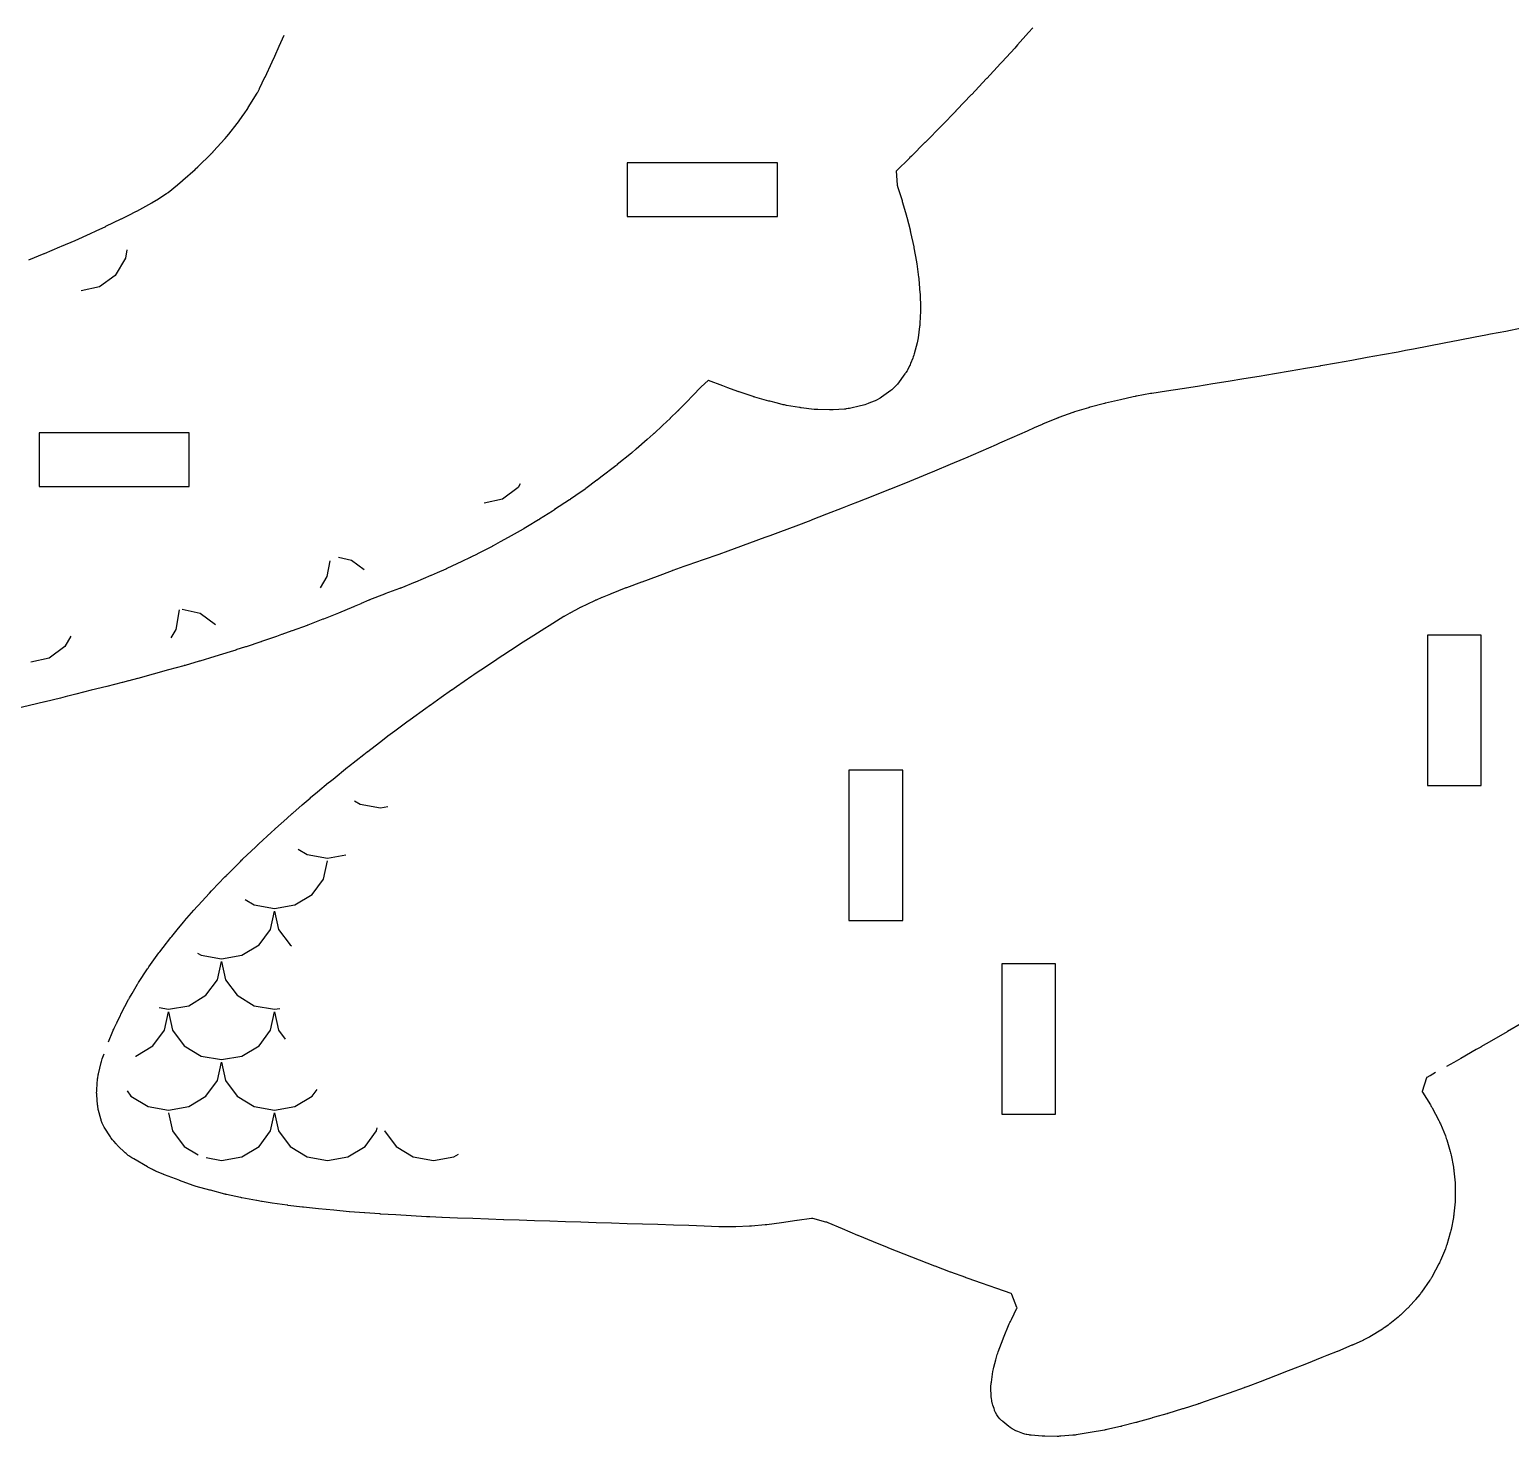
# Model space of a CAD drawing. Header units: millimetres. Extents: x 3 to 296, y -10 to 290.
# Drawn here: x 75.6 to 152.4, y 8.3 to 81.3 of the extents above; entities that cross this region are included whole.
import ezdxf

# ---------------------------------------------------------------- set-up
doc = ezdxf.new("R2010")
doc.units = ezdxf.units.MM
doc.layers.add('CUT', color=1, linetype='CONTINUOUS')
doc.layers.add('SCORE', color=7, linetype='CONTINUOUS')

msp = doc.modelspace()

# ---------------------------------------------------------------- linework, layer by layer
at = {"layer": 'CUT', "color": 1}
for points in [[(127.6502, 81.4016), (127.4237, 81.1494), (126.8556, 80.5175), (126.8492, 80.5104), (126.702, 80.349), (126.0552, 79.6407), (126.0484, 79.6333), (125.9701, 79.5487), (125.2549, 78.7777), (125.2482, 78.7706), (125.2275, 78.7486), (124.4735, 77.9475), (124.4537, 77.9264), (124.4466, 77.9189), (123.7089, 77.1466), (123.6538, 77.0888), (123.6454, 77.08), (122.9329, 76.3457), (122.8609, 76.2711), (122.8561, 76.2662), (122.8513, 76.2613), (122.8464, 76.2563), (122.1454, 75.5453), (122.0608, 75.4591), (122.0557, 75.454), (122.0507, 75.4489), (122.0456, 75.4438), (121.3452, 74.7453), (121.2527, 74.6527), (121.2441, 74.6442), (120.5683, 73.9802), (120.5592, 73.9708), (120.5599, 73.9578), (120.613, 73.2622), (120.6151, 73.242), (120.6255, 73.1879), (120.6311, 73.1684), (120.8585, 72.444), (120.8631, 72.4291), (120.8676, 72.4141), (120.872, 72.3991), (121.0867, 71.6545), (121.0933, 71.6311), (121.0996, 71.6076), (121.1057, 71.5841), (121.2732, 70.9125), (121.2892, 70.8485), (121.2943, 70.8275), (121.2992, 70.8064), (121.304, 70.7853), (121.4642, 70.0458), (121.4685, 70.025), (121.4726, 70.0043), (121.4766, 69.9835), (121.6096, 69.2592), (121.6151, 69.2275), (121.6201, 69.1958), (121.6248, 69.164), (121.7196, 68.4583), (121.7237, 68.4248), (121.7273, 68.3913), (121.7306, 68.3577), (121.7897, 67.6476), (121.7918, 67.6189), (121.7936, 67.5902), (121.7951, 67.5615), (121.822, 66.8914), (121.823, 66.8302), (121.8227, 66.769), (121.821, 66.7078), (121.7884, 66.0743), (121.7845, 66.0203), (121.7795, 65.9663), (121.7735, 65.9125), (121.6934, 65.3115), (121.6796, 65.2279), (121.6631, 65.1449), (121.644, 65.0624), (121.4936, 64.4951), (121.4702, 64.4167), (121.4445, 64.3391), (121.4164, 64.2623), (121.3031, 63.98), (121.2786, 63.9228), (121.2527, 63.8662), (121.2256, 63.8101), (121.1621, 63.6866), (121.1354, 63.6372), (121.1208, 63.6115), (121.0613, 63.5163), (121.0446, 63.4919), (121.0119, 63.4462), (120.6201, 62.9229), (120.5775, 62.869), (120.5544, 62.8412), (120.4599, 62.7388), (120.3554, 62.6467), (120.3271, 62.6242), (120.2722, 62.5829), (119.7901, 62.2388), (119.7285, 62.1974), (119.6955, 62.1765), (119.5658, 62.1042), (119.5307, 62.0871), (119.463, 62.0564), (119.2247, 61.9563), (119.1824, 61.9394), (119.1399, 61.9232), (119.0971, 61.9078), (118.9243, 61.8487), (118.8545, 61.8269), (118.7841, 61.8071), (118.7132, 61.7891), (118.1368, 61.6601), (118.0868, 61.6499), (118.0604, 61.6451), (117.9595, 61.6304), (117.9328, 61.6276), (117.882, 61.6232), (117.2966, 61.5835), (117.2332, 61.5807), (117.1698, 61.5794), (117.1063, 61.5796), (116.4868, 61.5965), (116.4254, 61.5996), (116.3641, 61.6041), (116.3029, 61.61), (115.6353, 61.6899), (115.6047, 61.6939), (115.5742, 61.6983), (115.5438, 61.703), (114.8683, 61.8156), (114.8127, 61.8261), (114.7574, 61.8377), (114.7023, 61.8505), (114.3978, 61.9282), (114.0074, 62.0266), (113.9896, 62.0312), (113.9718, 62.036), (113.9541, 62.0408), (113.2198, 62.2475), (113.1921, 62.2556), (113.1645, 62.2641), (113.1369, 62.2728), (112.4136, 62.5106), (112.3881, 62.5192), (112.3626, 62.5282), (112.3373, 62.5374), (111.819, 62.7312), (111.5739, 62.822), (110.8195, 63.1013), (110.8159, 63.1025), (110.813, 63.1001), (110.4424, 62.7749), (110.4209, 62.7551), (110.3999, 62.7349), (110.3794, 62.7141), (110.0655, 62.3806), (110.0579, 62.3726), (110.0503, 62.3646), (110.0426, 62.3567), (109.6448, 61.9477), (109.6421, 61.9449), (109.2749, 61.5696), (109.26, 61.5547), (109.2451, 61.5398), (109.2299, 61.525), (108.8346, 61.1458), (108.8268, 61.1383), (108.4513, 60.7839), (108.4439, 60.7769), (107.9967, 60.3612), (107.9846, 60.3501), (107.9725, 60.3391), (107.9602, 60.3281), (107.6495, 60.0532), (107.6422, 60.0468), (107.0727, 59.5502), (107.0674, 59.5456), (107.062, 59.5409), (107.0566, 59.5363), (106.8649, 59.3727), (106.8536, 59.3632), (106.8423, 59.3537), (106.8309, 59.3443), (106.0925, 58.7419), (106.0898, 58.7397), (106.0692, 58.7229), (106.0539, 58.7107), (106.0386, 58.6986), (106.0231, 58.6866), (105.2454, 58.0923), (105.2384, 58.087), (105.0435, 57.9401), (105.0391, 57.9368), (104.4679, 57.5098), (104.4519, 57.498), (104.4358, 57.4864), (104.4196, 57.4749), (103.9407, 57.1386), (103.938, 57.1367), (103.6675, 56.9478), (103.6504, 56.936), (103.6333, 56.9245), (103.616, 56.913), (102.8409, 56.4066), (102.8339, 56.402), (102.7328, 56.3369), (102.7303, 56.3353), (102.0655, 55.909), (102.0481, 55.898), (102.0306, 55.8872), (102.013, 55.8765), (101.4437, 55.5356), (101.4412, 55.5341), (101.2597, 55.426), (101.2449, 55.4173), (101.23, 55.4087), (101.215, 55.4002), (100.4367, 54.9633), (100.433, 54.9612), (100.026, 54.7345), (100.0231, 54.7329), (99.6637, 54.5338), (99.6447, 54.5234), (99.6256, 54.5132), (99.6064, 54.5032), (98.843, 54.1121), (98.8369, 54.109), (98.8308, 54.1059), (98.8247, 54.1028), (98.4977, 53.9394), (98.4886, 53.9349), (98.4795, 53.9305), (98.4704, 53.9261), (98.0323, 53.7155), (98.0243, 53.7117), (97.2592, 53.3502), (97.2403, 53.3414), (97.2214, 53.3328), (97.2023, 53.3244), (96.7583, 53.1312), (96.7557, 53.1301), (96.4389, 52.9931), (96.4326, 52.9904), (96.4263, 52.9877), (96.4199, 52.985), (95.6289, 52.6525), (95.6182, 52.6481), (94.8622, 52.3381), (94.8393, 52.3289), (94.8163, 52.32), (94.7933, 52.3113), (94.0361, 52.0329), (94.0298, 52.0305), (94.0235, 52.0281), (94.0173, 52.0257), (93.2448, 51.7223), (93.2341, 51.718), (93.2235, 51.7135), (93.2129, 51.709), (92.806, 51.5312), (92.8008, 51.529), (92.4497, 51.3773), (92.4358, 51.3714), (92.422, 51.3656), (92.408, 51.3599), (91.6282, 51.0437), (91.6261, 51.0429), (90.8617, 50.7345), (90.8548, 50.7317), (90.8481, 50.729), (90.8409, 50.7262), (90.8271, 50.7208), (90.8241, 50.7196), (90.0441, 50.4173), (90.0323, 50.4128), (90.0205, 50.4083), (90.0087, 50.4039), (89.2373, 50.1215), (89.2293, 50.1186), (89.2214, 50.1158), (89.2133, 50.1129), (88.691, 49.9292), (88.6829, 49.9264), (88.4172, 49.8349), (87.6397, 49.5617), (87.6294, 49.5582), (87.6191, 49.5546), (87.6088, 49.5512), (86.8399, 49.295), (86.8287, 49.2913), (86.8174, 49.2877), (86.8062, 49.2841), (86.3097, 49.1284), (86.3047, 49.1269), (86.0221, 49.0395), (86.0194, 49.0386), (85.2204, 48.7934), (84.4346, 48.551), (84.4259, 48.5484), (84.4173, 48.5457), (84.4085, 48.5432), (83.6758, 48.328), (83.671, 48.3266), (83.6357, 48.3164), (83.6254, 48.3135), (83.6151, 48.3106), (83.6048, 48.3077), (82.8157, 48.0929), (82.0173, 47.8726), (81.231, 47.6539), (81.2235, 47.6518), (81.2159, 47.6497), (81.2083, 47.6477), (80.7558, 47.5275), (80.751, 47.5262), (80.4296, 47.4421), (80.4222, 47.4402), (80.4149, 47.4384), (80.4075, 47.4365), (79.6173, 47.2393), (78.8088, 47.0382), (78.0186, 46.8352), (78.012, 46.8336), (77.5893, 46.7273), (77.5844, 46.726), (77.2178, 46.6354), (77.2086, 46.6331), (76.4174, 46.4433), (76.4113, 46.4418), (75.6165, 46.255), (74.8186, 46.067)], [(75.5739, 69.3713), (76.3704, 69.6928), (76.3789, 69.6963), (77.1794, 70.0336), (77.2609, 70.0689), (77.2654, 70.0708), (77.9691, 70.3725), (77.9766, 70.3758), (78.7679, 70.7276), (78.7771, 70.7318), (79.0733, 70.8694), (79.5669, 71.1003), (79.5744, 71.1039), (80.366, 71.4874), (80.3734, 71.4911), (80.7327, 71.6713), (81.1549, 71.8869), (81.1616, 71.8904), (81.1684, 71.894), (81.1751, 71.8976), (81.9479, 72.3168), (81.9579, 72.3224), (81.9679, 72.328), (81.9778, 72.3338), (82.18, 72.4535), (82.1914, 72.4604), (82.2028, 72.4675), (82.2141, 72.4747), (82.7128, 72.8001), (82.7408, 72.8194), (82.7681, 72.8395), (82.7949, 72.8604), (83.2807, 73.2607), (83.5401, 73.4758), (83.5474, 73.482), (83.5548, 73.4883), (83.562, 73.4946), (84.1957, 74.055), (84.2036, 74.0621), (84.3366, 74.1839), (84.3444, 74.1912), (84.3521, 74.1985), (84.3598, 74.2059), (85.011, 74.8452), (85.0162, 74.8503), (85.0214, 74.8556), (85.0266, 74.8608), (85.1349, 74.9724), (85.1418, 74.9796), (85.1486, 74.9869), (85.1554, 74.9942), (85.7394, 75.6364), (85.7472, 75.6451), (85.7549, 75.654), (85.7626, 75.6629), (85.9314, 75.8634), (85.9382, 75.8717), (85.945, 75.8801), (85.9517, 75.8885), (86.3752, 76.4292), (86.3834, 76.4398), (86.3914, 76.4505), (86.3993, 76.4613), (86.731, 76.9252), (86.7359, 76.9321), (86.7407, 76.939), (86.7455, 76.946), (86.932, 77.2227), (86.9399, 77.2346), (86.9476, 77.2467), (86.9552, 77.2588), (87.4115, 78.0089), (87.4224, 78.0276), (87.433, 78.0465), (87.4433, 78.0656), (87.5285, 78.231), (87.5315, 78.2368), (87.5344, 78.2426), (87.5372, 78.2483), (87.822, 78.8311), (87.8272, 78.8419), (88.1975, 79.6384), (88.3318, 79.9317), (88.3325, 79.9333), (88.5651, 80.4395), (88.822, 81.0094)], [(79.7028, 28.7966), (79.9287, 29.3535), (79.9508, 29.4047), (79.9739, 29.4555), (79.9981, 29.5058), (80.1247, 29.7558), (80.1298, 29.7661), (80.1348, 29.7764), (80.1396, 29.7867), (80.3226, 30.184), (80.3381, 30.2166), (80.3541, 30.249), (80.3705, 30.2812), (80.7449, 30.9906), (80.7615, 31.0211), (80.7785, 31.0514), (80.796, 31.0815), (80.9304, 31.307), (81.2178, 31.7976), (81.2345, 31.8253), (81.2516, 31.8529), (81.269, 31.8803), (81.7334, 32.5916), (81.7392, 32.6006), (81.7574, 32.6279), (81.7773, 32.6571), (81.7976, 32.6859), (82.3223, 33.4131), (82.3379, 33.4343), (82.3537, 33.4553), (82.3697, 33.4761), (82.5355, 33.6879), (82.9459, 34.219), (82.9604, 34.2375), (82.9751, 34.2558), (82.99, 34.2741), (83.3371, 34.692), (83.6088, 35.0233), (83.6227, 35.04), (83.6367, 35.0566), (83.651, 35.0731), (84.1386, 35.6298), (84.3096, 35.8272), (84.3228, 35.8423), (84.3362, 35.8573), (84.3498, 35.8722), (84.9401, 36.5139), (85.0466, 36.6308), (85.0591, 36.6443), (85.0719, 36.6579), (85.0847, 36.6715), (85.7423, 37.3545), (85.8182, 37.4339), (85.8301, 37.4462), (85.8422, 37.4586), (85.8544, 37.4708), (86.5433, 38.1557), (86.6242, 38.2367), (86.6355, 38.2479), (86.647, 38.2591), (86.6585, 38.2703), (87.3445, 38.9256), (87.4625, 39.0392), (87.4732, 39.0494), (87.4841, 39.0596), (87.495, 39.0697), (88.1458, 39.669), (88.3319, 39.8415), (88.342, 39.8508), (88.3522, 39.8601), (88.3625, 39.8693), (88.9472, 40.3894), (89.2313, 40.6436), (89.2408, 40.6521), (89.2505, 40.6605), (89.2601, 40.6689), (89.7486, 41.0895), (90.1602, 41.4455), (90.1692, 41.4532), (90.1782, 41.4609), (90.1873, 41.4686), (90.5508, 41.7719), (91.1191, 42.2473), (91.1276, 42.2543), (91.1361, 42.2614), (91.1447, 42.2683), (91.351, 42.4352), (92.107, 43.0489), (92.115, 43.0553), (92.123, 43.0617), (92.1311, 43.0681), (92.1524, 43.0849), (92.1537, 43.0859), (92.9525, 43.7126), (93.1271, 43.85), (93.135, 43.8562), (93.143, 43.8623), (93.1509, 43.8684), (93.7532, 44.3276), (94.1767, 44.6514), (94.1841, 44.657), (94.1916, 44.6627), (94.199, 44.6682), (94.5552, 44.9327), (95.2552, 45.4528), (95.2622, 45.4579), (95.2692, 45.463), (95.2762, 45.4681), (95.3557, 45.5256), (96.155, 46.1039), (96.3616, 46.2537), (96.3684, 46.2585), (96.3751, 46.2634), (96.3819, 46.2682), (96.9561, 46.6737), (97.4951, 47.0548), (97.5014, 47.0592), (97.5078, 47.0637), (97.5142, 47.0681), (97.7573, 47.2358), (98.5567, 47.7873), (98.6562, 47.8559), (98.6621, 47.8599), (98.6681, 47.864), (98.674, 47.868), (99.3575, 48.3281), (99.8439, 48.6552), (99.8549, 48.6624), (100.1558, 48.8605), (100.159, 48.8626), (100.9558, 49.3838), (100.9591, 49.386), (101.067, 49.4561), (101.0779, 49.4631), (101.7589, 49.8965), (102.3268, 50.2572), (102.3368, 50.2635), (102.5562, 50.4002), (102.5606, 50.4029), (103.3247, 50.8748), (103.3497, 50.8899), (103.3749, 50.9047), (103.4003, 50.9192), (103.6468, 51.057), (103.6574, 51.0628), (103.668, 51.0686), (103.6786, 51.0744), (104.1263, 51.314), (104.153, 51.3279), (104.1798, 51.3415), (104.2068, 51.3548), (104.9279, 51.6999), (104.9555, 51.7128), (104.9833, 51.7253), (105.0113, 51.7375), (105.3102, 51.8642), (105.3181, 51.8675), (105.326, 51.8708), (105.334, 51.8741), (105.7567, 52.0469), (105.7671, 52.0511), (105.7774, 52.0552), (105.7878, 52.0593), (106.5614, 52.3606), (106.5693, 52.3636), (106.5772, 52.3666), (106.5851, 52.3697), (107.3694, 52.6637), (107.3811, 52.6681), (107.3873, 52.6704), (108.1735, 52.9636), (108.9589, 53.2562), (108.9693, 53.26), (108.9796, 53.2637), (108.99, 53.2674), (109.5592, 53.4689), (109.5645, 53.4708), (109.7718, 53.5432), (109.7755, 53.5444), (110.566, 53.8179), (111.3704, 54.103), (111.8356, 54.2698), (111.8379, 54.2706), (112.1679, 54.3883), (112.967, 54.6781), (113.7684, 54.9742), (114.0201, 55.0684), (114.0251, 55.0703), (114.5683, 55.2713), (115.3652, 55.5702), (116.1439, 55.8683), (116.1483, 55.87), (116.1694, 55.878), (116.966, 56.1826), (117.7672, 56.4942), (118.2079, 56.6679), (118.2128, 56.6698), (118.5667, 56.8077), (119.3634, 57.1227), (120.1687, 57.4479), (120.2176, 57.4677), (120.2221, 57.4696), (120.9631, 57.7679), (121.7693, 58.0992), (122.1789, 58.2685), (122.1811, 58.2693), (122.5605, 58.4253), (123.3698, 58.7665), (124.0847, 59.0686), (124.1609, 59.1007), (124.9686, 59.449), (125.7622, 59.7926), (125.9332, 59.8679), (125.935, 59.8687), (126.565, 60.1452), (127.3616, 60.4985), (127.7336, 60.6665), (127.7381, 60.6684), (128.1397, 60.848), (128.1603, 60.857), (128.1811, 60.8659), (128.2019, 60.8746), (128.9347, 61.173), (128.9604, 61.1831), (128.9863, 61.193), (129.0122, 61.2027), (129.7288, 61.4604), (129.7584, 61.4707), (129.7881, 61.4806), (129.8179, 61.4901), (130.54, 61.7123), (130.5664, 61.7201), (130.5928, 61.7277), (130.6193, 61.7349), (131.3526, 61.928), (131.3722, 61.933), (131.3919, 61.9378), (131.4116, 61.9426), (132.1819, 62.1206), (132.8389, 62.2717), (132.845, 62.2731), (132.9458, 62.2958), (132.9721, 62.3015), (132.9982, 62.3068), (133.0244, 62.3119), (133.7523, 62.4454), (133.776, 62.4495), (133.7997, 62.4534), (133.8235, 62.4571), (134.5809, 62.5681), (135.384, 62.6908), (136.1827, 62.8159), (136.9861, 62.9453), (137.7765, 63.0737), (137.7783, 63.074), (138.5865, 63.2043), (139.384, 63.3338), (140.1825, 63.466), (140.9856, 63.6022), (141.7781, 63.7378), (142.5407, 63.8737), (142.585, 63.8816), (142.5869, 63.882), (143.3849, 64.0227), (144.1837, 64.1648), (144.9853, 64.3094), (145.7838, 64.4543), (146.5844, 64.6013), (146.9752, 64.6737), (147.381, 64.749), (148.1839, 64.9011), (148.9825, 65.0538), (149.7846, 65.2093), (150.5854, 65.3653), (151.14, 65.4733), (151.1418, 65.4736), (151.3832, 65.5203), (151.3859, 65.5208), (152.1755, 65.6717), (152.9847, 65.833)], [(153.0387, 29.7966), (152.2644, 29.3395), (152.2579, 29.3357), (152.2399, 29.3252), (152.237, 29.3235), (151.4381, 28.8606), (150.8845, 28.5396), (150.8766, 28.535), (150.6377, 28.3987), (149.8389, 27.9432), (149.8371, 27.9422), (149.4787, 27.7385), (149.4718, 27.7347), (149.0971, 27.5247)], [(148.5293, 27.2082), (148.2416, 27.0479), (148.2363, 27.0449), (148.0777, 26.9575), (148.0631, 26.949), (148.0628, 26.9488), (148.0626, 26.9484), (148.0573, 26.9323), (147.8429, 26.2231), (147.8395, 26.2108), (147.846, 26.1997), (148.2617, 25.5291), (148.2819, 25.4968), (148.3058, 25.4568), (148.3291, 25.4164), (148.3518, 25.3755), (148.7019, 24.7161), (148.7302, 24.6594), (148.7573, 24.6021), (148.7829, 24.5442), (149.0367, 23.9325), (149.063, 23.8639), (149.0874, 23.7946), (149.1099, 23.7246), (149.2893, 23.1081), (149.3055, 23.0474), (149.3202, 22.9864), (149.3334, 22.925), (149.4525, 22.3039), (149.4629, 22.2415), (149.4719, 22.1789), (149.4793, 22.1161), (149.5381, 21.4983), (149.5426, 21.435), (149.5456, 21.3718), (149.5471, 21.3084), (149.5471, 20.6916), (149.5456, 20.6282), (149.5426, 20.565), (149.5381, 20.5017), (149.4793, 19.8839), (149.4719, 19.8211), (149.4629, 19.7585), (149.4525, 19.6961), (149.3334, 19.075), (149.3202, 19.0136), (149.3055, 18.9526), (149.2893, 18.8919), (149.1099, 18.2754), (149.0874, 18.2054), (149.063, 18.1361), (149.0367, 18.0675), (148.7829, 17.4558), (148.7573, 17.3979), (148.7302, 17.3406), (148.7019, 17.2839), (148.356, 16.6324), (148.3302, 16.5861), (148.307, 16.5463), (148.2632, 16.4763), (148.2536, 16.4619), (148.2369, 16.4374), (147.8036, 15.8196), (147.7724, 15.7768), (147.7402, 15.7347), (147.7073, 15.6932), (147.4944, 15.4357), (147.4686, 15.4054), (147.4424, 15.3755), (147.4157, 15.3461), (147.0894, 14.996), (147.0585, 14.9639), (147.027, 14.9323), (146.995, 14.9012), (146.7031, 14.6272), (146.6666, 14.5942), (146.6296, 14.562), (146.592, 14.5304), (146.1506, 14.1732), (146.1234, 14.1517), (146.0959, 14.1306), (146.0681, 14.1099), (145.9072, 13.9929), (145.8629, 13.9621), (145.818, 13.9321), (145.7724, 13.9031), (145.1125, 13.5005), (145.061, 13.4706), (145.0089, 13.4419), (144.9561, 13.4144), (144.8172, 13.3458), (144.7989, 13.3369), (144.7804, 13.3282), (144.7619, 13.3195), (144.2638, 13.0922), (144.2411, 13.0821), (144.2183, 13.0722), (144.1954, 13.0625), (143.4362, 12.7495), (143.4283, 12.7462), (142.8987, 12.5319), (142.8952, 12.5304), (142.6294, 12.4237), (142.6279, 12.4231), (141.8343, 12.1056), (141.8276, 12.1029), (141.0291, 11.7884), (140.8858, 11.7317), (140.8819, 11.7302), (140.2364, 11.4773), (140.227, 11.4737), (139.4365, 11.1708), (139.4264, 11.167), (138.7962, 10.9314), (138.7917, 10.9297), (138.6403, 10.8737), (138.6304, 10.8701), (138.6205, 10.8665), (138.6105, 10.863), (137.8309, 10.5886), (137.8246, 10.5864), (137.0301, 10.3111), (137.0243, 10.3091), (136.5235, 10.1299), (136.522, 10.1294), (136.2517, 10.033), (136.2333, 10.0266), (136.2148, 10.0204), (136.1964, 10.0142), (135.4334, 9.7671), (135.4263, 9.7648), (135.4191, 9.7625), (135.412, 9.7603), (134.6516, 9.5233), (134.6313, 9.5172), (134.6109, 9.5112), (134.5905, 9.5053), (133.9507, 9.328), (133.827, 9.2938), (133.8196, 9.2918), (133.0507, 9.069), (133.03, 9.0631), (133.0092, 9.0575), (132.9884, 9.052), (132.2443, 8.8621), (132.2264, 8.8577), (132.2086, 8.8534), (132.1907, 8.8492), (131.4733, 8.687), (131.4339, 8.6787), (131.3943, 8.671), (131.3547, 8.6639), (130.6183, 8.5435), (130.6117, 8.5424), (130.5204, 8.5264), (130.5184, 8.5261), (129.8976, 8.4188), (129.8387, 8.4099), (129.7796, 8.4024), (129.7204, 8.3962), (129.0952, 8.3448), (129.0335, 8.3411), (128.9717, 8.3389), (128.9099, 8.3381), (128.2719, 8.3448), (128.2216, 8.3462), (128.1714, 8.3486), (128.1212, 8.352), (127.5505, 8.401), (127.4858, 8.4081), (127.4519, 8.4127), (127.3242, 8.4363), (127.2908, 8.4442), (127.228, 8.4606), (127.1248, 8.4903), (127.0352, 8.5195), (126.9468, 8.5518), (126.8595, 8.5872), (126.7542, 8.6344), (126.7005, 8.6599), (126.6725, 8.6739), (126.567, 8.7329), (126.4673, 8.801), (126.4423, 8.8198), (126.3959, 8.8562), (126.0936, 9.1045), (126.0463, 9.1453), (126.0221, 9.1671), (125.9322, 9.2563), (125.8499, 9.3547), (125.7771, 9.4604), (125.7145, 9.5725), (125.6633, 9.6883), (125.6515, 9.7187), (125.6304, 9.7774), (125.5676, 9.9651), (125.5484, 10.0275), (125.5391, 10.0605), (125.5095, 10.1896), (125.4927, 10.3209), (125.49, 10.3551), (125.4864, 10.4203), (125.4736, 10.8506), (125.4731, 10.9114), (125.4736, 10.9434), (125.481, 11.0647), (125.4844, 11.0966), (125.4923, 11.1569), (125.5764, 11.706), (125.5895, 11.7785), (125.6047, 11.8507), (125.6218, 11.9224), (125.7259, 12.3099), (125.7276, 12.3166), (125.7784, 12.5143), (125.7989, 12.5859), (125.8214, 12.657), (125.8459, 12.7275), (126.1001, 13.3973), (126.108, 13.4175), (126.116, 13.4377), (126.1243, 13.4579), (126.4205, 14.168), (126.4388, 14.2098), (126.4578, 14.2513), (126.4775, 14.2925), (126.5295, 14.3965), (126.5331, 14.4037), (126.8149, 14.9867), (126.8223, 15.003), (126.8224, 15.0032), (126.8223, 15.0034), (126.8162, 15.0203), (126.5524, 15.6955), (126.5376, 15.7302), (126.537, 15.7314), (126.5325, 15.74), (126.521, 15.7443), (125.7791, 16.0027), (125.7752, 16.004), (124.978, 16.2844), (124.975, 16.2855), (124.2873, 16.5291), (124.1866, 16.5648), (124.1786, 16.5677), (124.1705, 16.5706), (124.1625, 16.5735), (123.3848, 16.86), (123.3737, 16.8641), (122.5825, 17.1636), (122.5762, 17.166), (122.57, 17.1684), (122.5637, 17.1708), (122.1554, 17.3301), (121.7729, 17.4792), (120.9769, 17.7894), (120.9726, 17.7911), (120.1829, 18.1019), (120.1726, 18.1061), (120.113, 18.1301), (120.1116, 18.1306), (119.3806, 18.4265), (119.3715, 18.4302), (118.581, 18.7568), (118.571, 18.761), (118.1698, 18.9306), (117.7739, 19.0983), (117.7706, 19.0997), (117.0342, 19.414), (116.9945, 19.4293), (116.9543, 19.4432), (116.9136, 19.4558), (116.2298, 19.6407), (116.2121, 19.645), (116.1954, 19.6477), (116.1785, 19.6469), (116.1604, 19.6447), (115.4191, 19.5345), (115.4107, 19.5332), (114.6162, 19.4202), (114.6103, 19.4194), (113.8556, 19.3155), (113.8241, 19.3115), (113.7927, 19.3079), (113.7611, 19.3047), (113.0523, 19.2411), (113.0207, 19.2387), (112.9891, 19.2366), (112.9574, 19.2349), (112.2489, 19.2051), (112.2172, 19.2041), (112.1855, 19.2035), (112.1538, 19.2033), (111.4324, 19.2072), (111.4097, 19.2075), (111.387, 19.208), (111.3643, 19.2087), (110.5974, 19.2389), (109.804, 19.2704), (109.0024, 19.298), (108.1986, 19.3226), (107.3985, 19.3466), (106.5994, 19.371), (106.5977, 19.371), (105.7998, 19.3964), (105.7976, 19.3965), (104.9992, 19.4233), (104.9974, 19.4233), (104.2059, 19.4509), (103.3994, 19.4739), (102.6003, 19.4957), (102.5979, 19.4958), (101.8021, 19.519), (101.7976, 19.5191), (101.0026, 19.5449), (100.9973, 19.5451), (100.2033, 19.574), (100.197, 19.5742), (99.406, 19.6067), (98.5993, 19.6344), (98.5973, 19.6345), (97.8032, 19.6629), (97.7971, 19.6631), (97.0053, 19.6951), (96.9966, 19.6955), (96.37, 19.7249), (96.3662, 19.7251), (96.206, 19.7331), (96.1959, 19.7336), (95.3994, 19.7793), (95.3955, 19.7796), (94.6002, 19.8275), (93.8065, 19.8725), (93.7991, 19.873), (93.7916, 19.8734), (93.7842, 19.8739), (93.0071, 19.9267), (92.9987, 19.9273), (92.9902, 19.9279), (92.9818, 19.9286), (92.2062, 19.9911), (92.1977, 19.9918), (92.1893, 19.9926), (92.1808, 19.9933), (91.3971, 20.0666), (91.3928, 20.067), (90.5998, 20.1437), (90.5925, 20.1444), (89.8119, 20.2242), (89.7984, 20.2257), (89.7849, 20.2272), (89.7714, 20.2288), (89.0137, 20.3219), (88.9979, 20.3239), (88.9821, 20.326), (88.9663, 20.3283), (88.2011, 20.4408), (88.1886, 20.4427), (87.6706, 20.524), (87.662, 20.5254), (87.6536, 20.5267), (87.6452, 20.5281), (87.3988, 20.57), (87.3909, 20.5714), (87.3831, 20.5728), (87.3752, 20.5742), (86.6217, 20.7116), (86.5974, 20.7163), (86.5731, 20.7212), (86.5489, 20.7263), (85.8191, 20.8875), (85.7947, 20.8931), (85.7704, 20.899), (85.7462, 20.9051), (84.9941, 21.101), (84.9851, 21.1033), (84.9761, 21.1058), (84.9671, 21.1082), (84.2578, 21.3036), (84.2043, 21.3195), (84.1512, 21.3365), (84.0985, 21.3547), (83.3826, 21.6178), (83.3738, 21.621), (82.6027, 21.9106), (82.5826, 21.9183), (82.5626, 21.9262), (82.5427, 21.9342), (82.1457, 22.0981), (82.0915, 22.1218), (82.0379, 22.1468), (81.9848, 22.1729), (81.8065, 22.2657), (81.7782, 22.2809), (81.7501, 22.2964), (81.7222, 22.3122), (81.0117, 22.7264), (80.9777, 22.7469), (80.9441, 22.7678), (80.9108, 22.7893), (80.8095, 22.8567), (80.7601, 22.8912), (80.7344, 22.91), (80.6405, 22.9855), (80.6167, 23.0065), (80.5724, 23.0474), (80.198, 23.4085), (80.1639, 23.4425), (80.1305, 23.4771), (80.0978, 23.5123), (79.9792, 23.6444), (79.9411, 23.6888), (79.9215, 23.7127), (79.8512, 23.8063), (79.8338, 23.8317), (79.8018, 23.8808), (79.4883, 24.3849), (79.4547, 24.442), (79.4378, 24.4724), (79.3785, 24.5929), (79.3314, 24.7187), (79.3208, 24.7519), (79.3023, 24.8154), (79.1896, 25.2405), (79.1755, 25.2988), (79.1688, 25.3296), (79.1486, 25.4477), (79.1447, 25.4791), (79.1386, 25.5387), (79.0966, 26.0628), (79.0934, 26.1171), (79.0922, 26.1457), (79.0924, 26.2545), (79.0936, 26.2831), (79.097, 26.3374), (79.1421, 26.881), (79.1474, 26.9327), (79.1507, 26.9598), (79.1673, 27.0623), (79.1727, 27.0891), (79.184, 27.1397), (79.3256, 27.7235), (79.3421, 27.7852), (79.363, 27.8561), (79.3855, 27.9256), (79.478, 28.1868)]]:
    msp.add_lwpolyline(points, dxfattribs=at)
for points in [[(114.395, 74.395), (106.605, 74.395), (106.605, 71.605), (114.395, 71.605), (114.395, 74.395)], [(76.105, 60.395), (76.105, 57.605), (83.895, 57.605), (83.895, 60.395), (76.105, 60.395)], [(148.105, 42.105), (150.895, 42.105), (150.895, 49.895), (148.105, 49.895), (148.105, 42.105)], [(118.105, 35.105), (120.895, 35.105), (120.895, 42.895), (118.105, 42.895), (118.105, 35.105)], [(126.0364, 25.057), (128.8264, 25.057), (128.8264, 32.847), (126.0364, 32.847), (126.0364, 25.057)]]:
    msp.add_lwpolyline(points, close=True, dxfattribs=at)
at = {"layer": 'SCORE', "color": 7}
for points in [[(80.6601, 69.8798), (80.5827, 69.447), (80.0462, 68.5549), (79.2432, 67.9588), (78.2961, 67.7494)], [(101.0589, 57.7424), (100.9462, 57.5549), (100.1432, 56.9588), (99.1961, 56.7494)], [(91.1779, 53.7584), (91.0327, 52.947), (90.6791, 52.3592)], [(91.6268, 53.9401), (92.3057, 53.7901), (92.9616, 53.3032)], [(83.3781, 51.2189), (83.1952, 50.197), (82.9302, 49.7564)], [(83.5211, 51.2494), (84.4682, 51.0401), (85.2592, 50.4528)], [(77.7563, 49.8414), (77.4337, 49.3049), (76.6307, 48.7088), (75.6836, 48.4994)], [(92.4641, 41.3102), (92.7649, 41.1292), (93.8173, 40.9408), (94.1966, 41.0088)], [(89.5357, 38.8049), (90.0149, 38.5167), (91.0673, 38.3283), (92.0126, 38.4976)], [(86.801, 36.1832), (87.2649, 35.9042), (88.3173, 35.7158), (89.3697, 35.9042), (90.2618, 36.4408), (90.8579, 37.2437), (91.0673, 38.1908)], [(84.3192, 33.4094), (84.5149, 33.2917), (85.5673, 33.1033), (86.6197, 33.2917), (87.5118, 33.8283), (88.1079, 34.6312), (88.3173, 35.5783)], [(88.3173, 35.5783), (88.5266, 34.6312), (89.1227, 33.8283), (89.1953, 33.7846)], [(82.3288, 30.5783), (82.8173, 30.4908), (83.8697, 30.6792), (84.7618, 31.2158), (85.3579, 32.0187), (85.5673, 32.9658)], [(85.5673, 32.9658), (85.7766, 32.0187), (86.3727, 31.2158), (87.2649, 30.6792), (88.3173, 30.4908), (88.593, 30.5402)], [(81.1057, 28.0642), (81.1197, 28.0667), (82.0118, 28.6033), (82.6079, 29.4062), (82.8173, 30.3533)], [(82.8173, 30.3533), (83.0266, 29.4062), (83.6227, 28.6033), (84.5149, 28.0667), (85.5673, 27.8783), (86.6197, 28.0667), (87.5118, 28.6033), (88.1079, 29.4062), (88.3173, 30.3533)], [(88.3173, 30.3533), (88.5266, 29.4062), (88.8715, 28.9416)], [(80.6712, 26.2622), (80.8727, 25.9908), (81.7649, 25.4542), (82.8173, 25.2658), (83.8697, 25.4542), (84.7618, 25.9908), (85.3579, 26.7937), (85.5673, 27.7408)], [(85.5673, 27.7408), (85.7766, 26.7937), (86.3727, 25.9908), (87.2649, 25.4542), (88.3173, 25.2658), (89.3697, 25.4542), (90.2618, 25.9908), (90.5191, 26.3373)], [(82.8173, 25.1283), (83.0266, 24.1812), (83.6227, 23.3783), (84.3529, 22.9392)], [(84.7706, 22.796), (85.5673, 22.6533), (86.6197, 22.8417), (87.5118, 23.3783), (88.1079, 24.1812), (88.3173, 25.1283)], [(88.3173, 25.1283), (88.5266, 24.1812), (89.1227, 23.3783), (90.0149, 22.8417), (91.0673, 22.6533), (92.1197, 22.8417), (93.0118, 23.3783), (93.6079, 24.1812), (93.6432, 24.3406)], [(94.0254, 24.1868), (94.0266, 24.1812), (94.6227, 23.3783), (95.5149, 22.8417), (96.5673, 22.6533), (97.6197, 22.8417), (97.8501, 22.9803)]]:
    msp.add_lwpolyline(points, dxfattribs=at)

doc.saveas('drawing.dxf')
